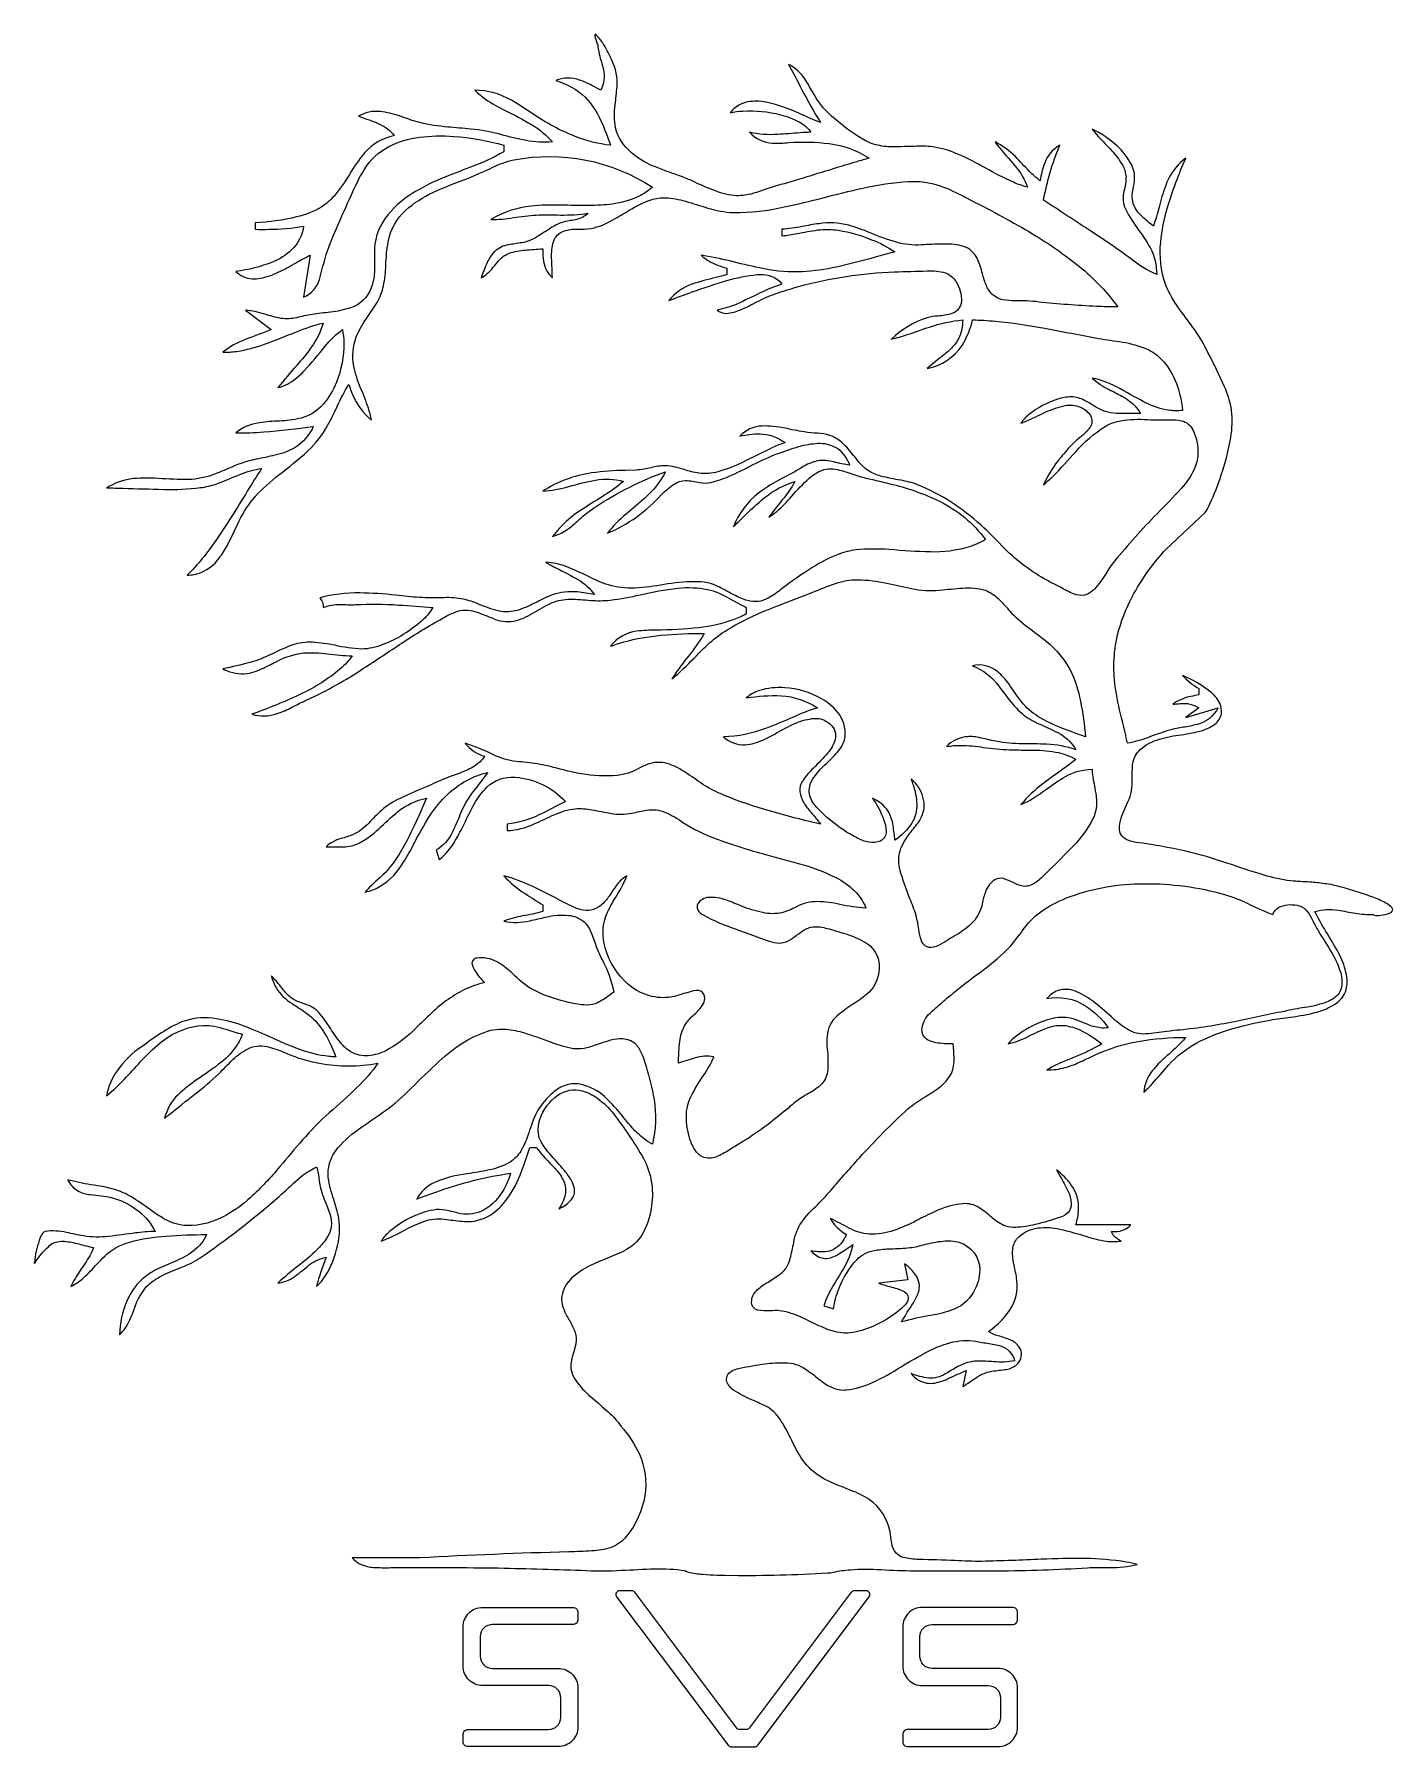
# Model space of a CAD drawing. Header units: millimetres. Extents: x -49 to 62, y -91 to 49.
import ezdxf

# ---------------------------------------------------------------- set-up
doc = ezdxf.new("R2010")
doc.units = ezdxf.units.MM
doc.layers.get('0').update_dxf_attribs({"linetype": 'CONTINUOUS'})

msp = doc.modelspace()

# ---------------------------------------------------------------- linework, layer by layer
for points in [[(30.93, -57.56, 0.031917), (29.9, -57.21, -0.077591), (29.12, -56.86, 0.016828), (29.77, -56.33, 0.072742), (30.89, -55.04, 0.168621), (31.44, -52.67, 0.019613), (31.2, -51.4, -0.084745), (31.11, -49.98, -0.17241), (31.59, -49.11, -0.152063), (33.16, -48.38, -0.090227), (34.96, -48.48, -0.020275), (37.08, -49.06, 0.034613), (38.76, -49.46, 0.073094), (39.97, -49.45, -0.094504), (39.39, -49.05, -0.042002), (39.17, -48.66, 0.010639), (39.5, -48.66, 0.211761), (40.76, -48.13), (36.26, -48.13, 0.06191), (36.49, -46.88, 0.17115), (35.89, -44.87, 0.072198), (34.68, -43.63, 0.019476), (34.96, -44.13, -0.027369), (35.64, -45.38, -0.089736), (35.89, -46.34, -0.199744), (35.6, -47.14, -0.113063), (35, -47.5, -0.022478), (32.94, -48.1, -0.049727), (31.32, -48.33, -0.091903), (30.52, -48.23, -0.091506), (29.41, -47.54, 0.029923), (28.35, -46.72, 0.156957), (27, -46.39, 0.088476), (24.7, -47.05, 0.016519), (23.21, -47.78, -0.029273), (21.36, -48.59, -0.088464), (19.33, -48.89, -0.101918), (17.71, -48.39, 0.005235), (16.16, -47.6, 0.050795), (16.52, -48.14, 0.066637), (17.48, -48.92, -0.058663), (17.01, -49.67, -0.207354), (15.71, -50.33, -0.068721), (14.57, -50.25, 0.027125), (14.84, -50.5, 0.18765), (15.88, -50.87, 0.125503), (16.95, -50.45, 0.018762), (18.01, -49.72, -0.091695), (17.2, -51.74, -0.001694), (16.33, -53.2, 0.053235), (15.63, -54.74), (16.42, -55.01, -0.069737), (16.86, -53.37, -0.100469), (18.32, -50.98, -0.172346), (19.85, -50.2, -0.032255), (21.11, -50.08, 0.020031), (22.68, -49.99, 0.036145), (23.88, -49.73, -0.037687), (25.4, -49.45, -0.098512), (26.72, -49.55, -0.329302), (28.39, -51.82, -0.137613), (27.87, -53.63, -0.190999), (26.01, -55.14, -0.040344), (24.16, -55.58, 0.025969), (21.98, -56.07, -0.008643), (22.96, -54.5, 0.067776), (23.38, -53.62, 0.231754), (23.16, -52.25, 0.082076), (22.24, -51.31), (22.51, -52.63), (20.12, -52.89, 0.036693), (20.41, -53, 0.005561), (21.63, -53.34, -0.112187), (22.36, -53.71, -0.226263), (22.54, -54.17, -0.147838), (22.29, -54.67, -0.051039), (21.7, -55.2, -0.109803), (18.27, -56.89, -0.068079), (17.31, -56.98, -0.082618), (15.75, -56.6, -0.025295), (14.38, -55.97, 0.038001), (12.74, -55.3, 0.10543), (11.22, -55.17, -0.057928), (10.21, -55.1, -0.357499), (9.71, -54.45, -0.203096), (10.11, -53.52, -0.066994), (10.94, -52.88, 0.018174), (11.92, -52.25, 0.105655), (12.6, -51.56, 0.05366), (12.87, -50.88, 0.021783), (13.16, -49.57, -0.09259), (13.67, -48.13, -0.066133), (14.97, -46.61, 0.015708), (16.04, -45.48, -0.005462), (18.57, -42.61, -0.022077), (22.51, -38.63, -0.048516), (23.84, -37.7, 0.024445), (25.07, -36.88, 0.108087), (26.07, -35.73, 0.117964), (26.29, -34.44, 0.016818), (26.21, -33.31, -0.040836), (24.81, -33.22, -0.093138), (24.11, -32.97, -0.317884), (23.68, -32.01, -0.177518), (24.33, -30.79, -0.030578), (25.3, -29.94, -0.010452), (26.4, -29, -0.011284), (28.62, -27.31, 0.042913), (30.93, -25.29, 0.017554), (32.04, -23.84, -0.081974), (33.62, -22.33, -0.048173), (35.79, -21.26, -0.089002), (41.85, -20.2, -0.070618), (48.44, -21.08, -0.042278), (50.41, -21.86, 0.022708), (52.4, -22.73, -0.097569), (52.49, -22.5, -0.174804), (53.06, -22.06, -0.164531), (54.58, -22.02, -0.162744), (55.24, -22.51, -0.044487), (55.65, -23.19, 0.021328), (56.13, -24.09, -0.003559), (57.26, -25.92, -0.0534), (57.95, -27.5, -0.12879), (57.99, -28.79, -0.113923), (57.73, -29.28, -0.116972), (56.78, -29.89, -0.056311), (55.02, -30.33, 0.013335), (53.31, -30.65, 0.000183), (49.24, -31.5, -0.024763), (44.81, -32.18, 0.013796), (43.71, -32.29, -0.018377), (42, -32.5, -0.162813), (40.48, -32.12, -0.045095), (39.19, -31.11, 0.016767), (37.59, -29.77, 0.075113), (36.03, -28.93, 0.166231), (34.73, -28.98, 0.115691), (33.88, -29.61, -0.202774), (37.07, -30.22, -0.097), (38.91, -31.99, -0.063309), (38.25, -32, -0.06658), (37.18, -31.71, 0.013447), (36.34, -31.37, 0.138265), (34.59, -31.19, 0.09667), (32.14, -32.16, 0.075849), (30.71, -33.31, 0.073617), (32.35, -32.71, -0.026176), (33.93, -31.99, -0.117434), (35.41, -31.82, -0.068639), (36.59, -32.17, -0.068218), (38.38, -33.31, -0.018884), (37.74, -33.67, -0.023978), (35.7, -34.58, 0.027855), (33.88, -35.43, 0.078835), (35.39, -35.25, 0.037087), (36.5, -34.84, 0.003863), (37.78, -34.24, -0.068515), (41.37, -33.12, -0.047415), (45.26, -32.78, -0.019861), (44.88, -33.21, -0.01987), (43.55, -34.44, 0.045951), (42.52, -35.52, 0.146156), (41.82, -37.28, 0.022551), (42.51, -36.59, 0.007001), (43.85, -35.06, -0.089022), (46.18, -33.22, -0.048342), (48.69, -32.19, -0.032832), (52.15, -31.36, -0.013018), (53.84, -31.13, 0.02884), (56, -30.71, 0.069959), (57.5, -30.05, 0.145215), (58.33, -29.06, 0.153462), (58.38, -27.43, 0.063481), (57.77, -25.87, 0.017521), (56.74, -24.1, -0.026971), (55.84, -22.47, -0.109805), (57.73, -22.38, -0.014066), (59.15, -22.62, 0.044599), (60.61, -22.73, 0.135604), (60.7, -22.78, 0.100801), (61.42, -22.75, 0.098033), (62.1, -22.52, 0.485975), (62.14, -22.16, 0.101031), (61.73, -21.83, 0.037093), (60.67, -21.34, 0.029657), (57.88, -20.45, 0.034326), (56.64, -20.2, 0.029632), (55.43, -20.07, -0.006352), (53.85, -19.97, -0.048871), (51.67, -19.49, -0.010509), (48.62, -18.51, 0.023511), (45.26, -17.53, 0.017889), (41.21, -16.82, -0.087388), (40.31, -16.53, -0.201055), (39.86, -15.95, -0.135298), (39.91, -15.05, -0.04981), (40.53, -13.5, 0.059808), (40.82, -12.6, 0.041856), (40.87, -11.58, -0.02407), (40.91, -10.49, -0.1522), (41.38, -9.38, -0.123836), (42.89, -8.44, -0.04996), (44.68, -8.04, 0.024001), (46.39, -7.72, 0.097422), (47.64, -7.15, 0.195362), (48.18, -6.29, 0.146618), (48.04, -5.43, 0.116782), (47.24, -4.46, 0.061535), (45, -3.15, 0.083306), (46.32, -4.21), (46.32, -4.74, -0.00091), (45.69, -4.87, 0.118686), (44.2, -5.53, -0.018204), (44.81, -5.45, -0.16471), (46.32, -5.8), (45.26, -6.59), (47.91, -5.8, -0.220973), (46.19, -7.16, -0.033198), (45.05, -7.4, 0.019007), (43.94, -7.63, 0.021832), (42.16, -8.25, -0.043653), (40.5, -8.71, 0.004557), (40.07, -6.93, -0.022457), (39.54, -4.37, -0.100641), (39.68, 0.16, -0.062396), (40.88, 3.28, -0.066535), (43.65, 7.17), (46.85, 10.18, 0.045856), (47.24, 10.89, 0.030892), (48.17, 13.26, 0.035763), (48.95, 16.31, 0.071417), (49.01, 18.56, 0.067979), (48.44, 20.47, 0.020635), (47.07, 23.29, 0.046165), (46, 25.12, 0.000242), (44.79, 26.77, -0.067646), (43.6, 28.86, -0.107483), (43.21, 32.3, -0.051059), (43.76, 35.15, -0.027926), (45.26, 39.18, 0.118667), (43.88, 37.55, 0.028784), (43.59, 36.89, 0.023786), (43.08, 35.17, -0.024473), (42.61, 33.63, 0.0025), (42.16, 33.99, -0.056146), (41.31, 34.82, -0.188814), (40.88, 36.19, -0.023791), (41.03, 37.08, 0.180083), (40.78, 38.71, 0.091101), (39.64, 40.18, 0.07696), (37.59, 41.56, 0.025277), (38.09, 40.97, 0.005417), (39.19, 39.82, -0.050985), (40.07, 38.63, -0.120031), (40.37, 37.66, -0.06442), (40.2, 36.49, 0.153224), (40.25, 35.21, 0.057529), (41.26, 33.5, -0.023223), (42.35, 31.86, -0.120633), (42.88, 29.66, -0.06247), (40.74, 30.96, 0.017572), (37.49, 33.21, -0.000774), (33.62, 35.74, -0.051951), (34.94, 40.24, 0.173086), (33.71, 38.79, 0.058055), (33.35, 37.33, -0.045576), (32.44, 38.13, -0.006779), (31.32, 39.31, 0.082629), (29.65, 40.51, 0.023863), (30.17, 39.84, -0.005447), (31.3, 38.53, -0.092726), (32.3, 36.8, -0.029491), (31.15, 37.21, -0.026088), (28.85, 38.38, 0.026875), (26.58, 39.52, 0.064564), (24.56, 40.11, 0.041299), (23.01, 40.15, -0.012942), (20.9, 40.12, -0.068901), (19.54, 40.39, -0.057729), (18.4, 40.99, -0.044282), (15.98, 42.89, -0.077885), (14.69, 44.62, 0.012896), (14.07, 45.68, 0.139209), (12.72, 46.86, -0.011761), (13.8, 44.84, 0.020483), (15.36, 42.09, -0.012606), (13.57, 42.87, 0.044289), (11.02, 43.74, 0.080411), (9.6, 43.82, 0.208187), (7.95, 42.89, -0.051408), (8.99, 43.04, -0.076857), (12.09, 42.74, -0.064259), (13.61, 42.15, -0.119146), (14.57, 41.3, 0.012708), (13.68, 41.26, -0.001473), (11.83, 41.12, -0.068778), (9.54, 41.3, 0.199342), (11.43, 40.42, 0.033993), (12.76, 40.46, -0.047551), (16.06, 40.38, -0.11395), (19.33, 39.18, 0.002751), (18.32, 38.89, 0.002022), (13.2, 37.33, 0.000494), (11.03, 36.7, -0.014058), (9.8, 36.29, -0.068624), (8.48, 36.11, -0.076926), (6.75, 36.5, -0.020344), (5.05, 37.22, 0.024812), (3.72, 37.77, -0.015312), (1.58, 38.57, -0.07303), (-0.15, 39.65, -0.158907), (-1.43, 41.67, -0.082801), (-1.46, 43.55, 0.007872), (-1.31, 45.03, 0.140689), (-1.73, 47.2, 0.019521), (-2.36, 48.44, 0.008258), (-2.66, 48.87, 0.049068), (-3.05, 49.31, 0.668264), (-3.12, 49.29, 0.077144), (-3.12, 49.18, 0.054974), (-2.89, 48.44, 0.036103), (-2.76, 47.69, 0.002334), (-2.42, 46.44, -0.169528), (-2.63, 44.74), (-3.38, 45.14, 0.045233), (-4.37, 45.58, 0.187307), (-6.33, 45.53, -0.127493), (-3.91, 44.17, -0.090136), (-2.65, 42.29, -0.024465), (-1.84, 40.24, -0.068252), (-4.73, 40.96, -0.057617), (-8.25, 42.84, 0.021027), (-9.95, 43.92, 0.131307), (-12.95, 44.74, 0.043811), (-12.07, 44.01, 0.032662), (-10.48, 43.09, -0.019705), (-8.25, 41.9, -0.078431), (-6.6, 40.51, -0.065986), (-8.75, 40.62, -0.021404), (-10.83, 41.12, 0.034804), (-13.28, 41.57, 0.002576), (-15.17, 41.73, -0.03426), (-17.45, 42.09, -0.020979), (-19.13, 42.64, 0.047024), (-20.71, 43, 0.164817), (-22.47, 42.62, 0.008223), (-22.04, 42.47, -0.02376), (-20.7, 41.95, -0.129844), (-19.56, 41.03, 0.158079), (-21.99, 39.61, 0.046591), (-23.22, 37.85, -0.041308), (-24.48, 36.08, -0.062279), (-25.48, 35.21, -0.084312), (-27.55, 34.37, -0.046184), (-30.94, 33.89), (-30.94, 33.36, 0.002433), (-29.82, 33.36, 0.055366), (-26.97, 33.63, -0.173014), (-27.96, 31.67, -0.093622), (-29.52, 30.68, -0.067282), (-32.53, 29.92, 0.186022), (-31.19, 29.31, 0.04484), (-30.7, 29.33, 0.076288), (-29.23, 29.76, 0.030117), (-27.81, 30.5, -0.01647), (-26.44, 31.24), (-26.97, 27.81, 0.217566), (-25.67, 29.26, 0.004865), (-25.22, 30.98, -0.023441), (-24.29, 33.42, -0.004292), (-23.06, 36.18, -0.036495), (-22.01, 38.24, -0.14353), (-19.99, 40.13, -0.08554), (-17.49, 40.89, -0.053174), (-14.67, 40.97, -0.052607), (-10.57, 40.24), (-10.57, 39.71, -0.042466), (-13.3, 38.45, 0.000333), (-15.68, 37.52, 0.038875), (-18.09, 36.29, 0.089764), (-20.28, 34.28, 0.171007), (-21.16, 31.39, -0.005106), (-21.18, 29.84, -0.076056), (-21.43, 28.57, -0.232952), (-23.13, 26.94, -0.059146), (-24.77, 26.58, 0.004969), (-26.28, 26.39, 0.019041), (-27.56, 26.12, -0.07775), (-28.82, 26.07, -0.034362), (-30.16, 26.42, 0.050198), (-31.73, 26.75), (-29.62, 25.16, -0.006253), (-31.75, 24.34, 0.072961), (-33.59, 23.31, 0.045949), (-32.44, 23.37, 0.049218), (-30.18, 23.96, 0.012953), (-27.55, 24.98, -0.029745), (-25.38, 25.69, -0.087404), (-26.32, 23.74, -0.030852), (-27.54, 22.22, 0.011742), (-29.09, 20.4, 0.064282), (-28.3, 20.69, 0.078553), (-26.95, 21.75, 0.021584), (-25.2, 23.81, -0.052681), (-23.8, 25.16, -0.049802), (-23.68, 24.07, -0.098184), (-24.29, 20.84, -0.084249), (-25.34, 19.08, -0.181277), (-27.48, 17.84, -0.03972), (-29.15, 17.66, 0.028299), (-30.75, 17.5, 0.135308), (-32.53, 16.69, 0.018918), (-30.24, 16.78, 0.012713), (-26.18, 17.22, -0.147683), (-27.66, 15.51, -0.077216), (-29.32, 14.87, -0.010284), (-30.85, 14.54, 0.060005), (-33.13, 13.78, -0.015971), (-34.54, 13.22, -0.085238), (-36.7, 12.88, -0.015265), (-39.18, 12.99, 0.037619), (-41.07, 12.93, 0.111576), (-43.11, 12.19, -0.008137), (-41.74, 12.17, 0.000519), (-38.45, 12.07, 0.035481), (-35.42, 12.22, 0.052436), (-34.14, 12.51, 0.013079), (-32.2, 13.3, -0.063718), (-30.41, 13.78, 0.009246), (-31.59, 11.92, -0.015012), (-34.16, 7.88, -0.043924), (-36.5, 5.05, 0.085347), (-35.37, 5.27, 0.134679), (-33.89, 6.44, 0.03837), (-33.21, 7.52, 0.012804), (-32.25, 9.5, -0.062795), (-30.9, 11.52, -0.044308), (-29, 13.26, 0.023488), (-26.62, 15.22, 0.07548), (-25.01, 17.3, 0.020044), (-24.22, 18.87, -0.031317), (-23.27, 20.66, 0.017825), (-22.96, 19.84, 0.130544), (-21.41, 17.75, 0.034837), (-21.67, 18.72, 0.023767), (-22.3, 20.37, -0.04977), (-22.86, 22.15, -0.135897), (-22.66, 24.56, -0.057225), (-21.83, 26.05, 0.014358), (-20.96, 27.38, 0.080611), (-20.43, 28.73, 0.045169), (-20.24, 30.43, -0.028409), (-20.05, 32.33, -0.163703), (-18.61, 34.93, -0.073359), (-16.38, 36.37, -0.026711), (-13.48, 37.55, 0.020634), (-11.49, 38.44, -0.056053), (-9.77, 39.04, -0.195448), (1.6, 36.8, -0.059792), (0.46, 36.06, -0.078426), (-1.7, 35.43, -0.031272), (-3.59, 35.31, -0.007243), (-5.96, 35.34, 0.030847), (-8.34, 35.26, 0.111408), (-11.63, 34.16, 0.042818), (-9.79, 34.32, -0.022538), (-7.92, 34.53, -0.017875), (-5.93, 34.53, 0.041165), (-3.69, 34.68, -0.092285), (-4.1, 34.36, -0.080861), (-5.12, 34.07, 0.046736), (-5.92, 33.88, 0.060534), (-6.86, 33.38, -0.012251), (-7.84, 32.76, -0.099634), (-9.1, 32.26, 0.008756), (-10.21, 32.09, 0.152795), (-11.32, 31.55, 0.084952), (-11.94, 30.65, 0.030726), (-12.42, 29.39, 0.104435), (-11.47, 30.23, -0.011124), (-10.98, 30.8, -0.120117), (-10.13, 31.4, -0.075059), (-8.84, 31.66, -0.002573), (-7.39, 31.77, 0.039323), (-7.32, 30.72, 0.169112), (-6.6, 29.39, 0.004723), (-6.67, 31.02, -0.071833), (-6.52, 32.33, -0.23941), (-5.66, 33.22, -0.089836), (-4.56, 33.37, 0.026806), (-3.42, 33.43, 0.082101), (-1.64, 34.14, 0.011067), (-0.31, 34.92, -0.058814), (1.48, 35.78, -0.090358), (2.66, 35.94, -0.058503), (4.29, 35.66, -0.008163), (6.13, 35.1, 0.06083), (8.22, 34.73, 0.056274), (12.39, 35.19, 0.013448), (15.56, 35.94, -0.0064), (18.83, 36.74, -0.040355), (22.56, 37.27, -0.056214), (24.07, 37.2, -0.065654), (26.19, 36.49, -0.013674), (28.06, 35.54, -0.018165), (33.02, 32.81, -0.034217), (36.78, 30.13, -0.061331), (39.7, 27.01, -0.010617), (37.96, 27.05, -0.01442), (33.22, 27.41, 0.039003), (31.3, 27.51, -0.048582), (30.29, 27.59, -0.166481), (29.29, 28.17, -0.085307), (28.85, 28.97, -0.021533), (28.54, 30.01, 0.054467), (28.1, 31.13, 0.213963), (26.86, 32.01, 0.07462), (25.32, 32.15, 0.012143), (23.62, 32.08, -0.078095), (21.57, 32.3, -0.031478), (19.42, 33.08, 0.026776), (17.66, 33.69, 0.106343), (15.22, 33.82, 0.015024), (13.85, 33.59, -0.030786), (12.19, 33.36), (12.19, 32.83, 0.023309), (13.43, 33.01, -0.012042), (15.13, 33.31, -0.06566), (16.83, 33.28, -0.059573), (19.54, 32.51, -0.056951), (21.45, 31.51, 0.004395), (19.82, 31.07, -0.014049), (16.32, 30.2, -0.040206), (13.51, 29.87, -0.059106), (10.36, 30.21, -0.011963), (7.93, 30.77, 0.017593), (5.57, 31.24, 0.056942), (6.2, 30.77, 0.063767), (7.69, 30.19), (7.69, 29.66, -0.013127), (6.78, 29.41, 0.02633), (4.82, 28.86, 0.139167), (2.93, 27.54, 0.002121), (4.84, 28.23, -0.016319), (7.69, 29.16, -0.045841), (10.15, 29.65, -0.083874), (11.16, 29.58, -0.183119), (12.19, 28.86, 0.045872), (10.42, 28.15, -0.003721), (8.5, 27.24, -0.050992), (6.9, 26.75, 0.208878), (7.63, 26.48, 0.067761), (8.28, 26.59, 0.049837), (9.66, 27.17, -0.022189), (11.13, 27.89, -0.021976), (13.55, 28.68, -0.058179), (21.41, 29.88, -0.002107), (24.08, 29.95, -0.093108), (25.59, 29.79, -0.182558), (26.45, 29.06, -0.16147), (26.9, 27.47, -0.306646), (26.1, 26.47, -0.069485), (24.96, 26.26, 0.051376), (24.08, 26.12, 0.119468), (21.18, 24.37, 0.019628), (22.46, 24.74, -0.003775), (24.28, 25.36, -0.053743), (27, 25.95, -0.044743), (26.92, 25.16, -0.137525), (26.17, 23.73, -0.04251), (25.39, 23.03, 0.015778), (24.09, 21.98, 0.204249), (26.94, 23.86, 0.088331), (27.8, 25.95, -0.017757), (29.67, 25.84, -0.024917), (33.71, 25.26, -0.001899), (38.12, 24.43, 0.00496), (40.09, 24.13, -0.057176), (42.06, 23.57, -0.098416), (43.31, 22.69, -0.089248), (44.37, 21.05, -0.079268), (45, 18.54, -0.069963), (43.86, 18.55, -0.076125), (42.03, 19.14, -0.013016), (39.92, 20.3, 0.073104), (37.59, 21.19, 0.074045), (39, 20.24, -0.008912), (40.02, 19.71, -0.142829), (41.56, 18.28, 0.022553), (40.94, 18.29, -0.016497), (39.57, 18.29, -0.141352), (37.82, 18.87, 0.009573), (36.97, 19.36, 0.114171), (35.89, 19.65, 0.073911), (34.79, 19.46, 0.094464), (32.38, 18.17, 0.087857), (31.77, 17.49, 0.013338), (32.15, 17.64, 0.005304), (33.8, 18.41, -0.052315), (35.4, 18.93, -0.155496), (36.63, 18.8, -0.162228), (37.46, 18.11, -0.283832), (37.43, 17.17, -0.085305), (36.75, 16.45, 0.015628), (36.07, 15.87, 0.020807), (35.02, 14.69, 0.073003), (33.62, 12.46, 0.023158), (34.38, 13.14, 0.016472), (36.25, 15.16, -0.068969), (38.65, 17.22, -0.075257), (39.66, 17.63, -0.067716), (41.87, 17.8, 0.019889), (43.98, 17.76, -0.069307), (44.92, 17.69, -0.227761), (45.83, 16.95, -0.131139), (46.25, 14.96, -0.102982), (45.95, 13.71, -0.073956), (44.92, 12.18, -0.011341), (42.91, 10.08, 0.021396), (39.42, 6.19, 0.041403), (38.72, 5.17, -0.042471), (37.79, 3.92, -0.116836), (37, 3.42, -0.147892), (36.08, 3.53, -0.036949), (35, 4.06, -0.01267), (33.68, 4.76, -0.07302), (30.22, 7.44, 0.021665), (28.5, 9.14, 0.088036), (23.3, 12.46, 0.048839), (21.92, 12.82, -0.018181), (20.29, 13.16, -0.077216), (19.27, 13.61, -0.0836), (18.29, 14.57, 0.009649), (17.38, 15.65, 0.117522), (16.12, 16.49, 0.055826), (15.11, 16.67, -0.022241), (14.02, 16.78, -0.01674), (12.42, 17.09, 0.059377), (10.55, 17.26, 0.198036), (8.75, 16.43, -0.061089), (10.36, 16.62, -0.156923), (12.45, 15.9, 0.023603), (11.43, 15.49, 0.005592), (8.91, 14.25, -0.041182), (6.95, 13.51, -0.101907), (5.4, 13.39, -0.037351), (4.18, 13.69, 0.064828), (2.66, 14.01, 0.063989), (1.49, 13.85, -0.045072), (0.28, 13.65), (-0.62, 13.63, 0.028516), (-3.39, 13.42, 0.106374), (-7.39, 11.93, 0.055799), (-5.26, 12.31, -0.021224), (-3.08, 12.84, -0.108969), (-0.78, 12.72, -0.030005), (-2.3, 11.62, -0.001829), (-4.09, 10.49, 0.083649), (-6.6, 8.23, 0.097919), (-5.41, 8.77, 0.03448), (-4.4, 9.61, -0.038241), (-3.02, 10.68, -0.057952), (2.66, 13.52, -0.096497), (0.97, 11.36, -0.016078), (-0.57, 10.05, 0.04884), (-2.1, 8.49, 0.113975), (2.32, 11.64, -0.052698), (3.37, 12.51, -0.136554), (4.29, 12.8, -0.043996), (5.45, 12.64, 0.101952), (6.37, 12.64, 0.041768), (7.82, 13.13, 0.024126), (9.83, 14.1, -0.02988), (11.98, 15.05, -0.021016), (13.81, 15.64, -0.059539), (15.33, 15.85, -0.141543), (16.76, 15.41, -0.147518), (17.74, 14.05, -0.035093), (16.45, 14.32, 0.09286), (15.1, 14.41, 0.083757), (13.85, 13.88, -0.02472), (12.19, 12.97, 0.039123), (10.28, 11.77, 0.130959), (8.22, 9.02, 0.00501), (9, 9.78, -0.027776), (10.82, 11.43, -0.09435), (13.25, 12.72, -0.051388), (12.22, 11.21, 0.006447), (11.13, 9.81, 0.043389), (11.77, 10.27, 0.036014), (13.01, 11.53, -0.032394), (14.42, 12.98, -0.094878), (15.63, 13.69, -0.096342), (16.39, 13.75, -0.05399), (17.75, 13.41, 0.017962), (19.07, 12.99, -0.011797), (21.31, 12.47, -0.053431), (25.09, 11.1, -0.122736), (28.86, 7.96, -0.051553), (27.45, 7.35, -0.079647), (24.38, 6.95, -0.013728), (20.97, 7.15, 0.041645), (18.27, 7.12, 0.061867), (16.8, 6.75, 0.054439), (14.73, 5.7, 0.02357), (12.11, 3.88, -0.044384), (11.08, 3.18, -0.203952), (9.37, 2.97, -0.054258), (8.3, 3.42, 0.002133), (7.08, 4.08, 0.122505), (5.04, 4.52, 0.042597), (2.54, 4.28, -0.027528), (0.14, 4, -0.079119), (-2.01, 4.25, -0.037142), (-3.69, 4.96, 0.020153), (-5.5, 5.77, 0.076806), (-7.13, 6.11, 0.024937), (-6.32, 5.65, -0.017778), (-4.47, 4.67, -0.103028), (-3.16, 3.46, 0.028869), (-4.57, 3.68, 0.099777), (-6.6, 3.44, 0.035967), (-7.88, 2.85, -0.037863), (-9.38, 2.2, -0.134162), (-11.03, 2.13, -0.041819), (-12.65, 2.69, 0.038859), (-13.89, 3.09, 0.056933), (-15.47, 3.21, -0.010051), (-17.48, 3.22, -0.009736), (-19.42, 3.42, 0.021642), (-22.37, 3.6, 0.065072), (-25.65, 3.2, -0.019115), (-25.43, 2.85, -0.110922), (-25.38, 2.41, -0.10827), (-23.97, 2.65, 0.012301), (-22.74, 2.64, -0.033199), (-19.2, 2.61, -0.003294), (-16.39, 2.41, -0.076343), (-17.32, 1.29, -0.090312), (-20.48, -0.63, -0.085557), (-22.21, -1, -0.045817), (-24.4, -0.69, 0.038066), (-26.24, -0.44, 0.090698), (-27.86, -0.66, 0.033212), (-29.57, -1.4, -0.047279), (-31.34, -2.09, -0.010648), (-33.59, -2.62, 0.032122), (-33, -2.86, 0.152551), (-31.13, -2.9, 0.03859), (-30.41, -2.62, 0.015696), (-29.23, -2.03, -0.089816), (-26.98, -1.31, -0.052297), (-25.02, -1.39, 0.024259), (-23, -1.56, -0.066748), (-24.19, -2.81, -0.060818), (-27.33, -4.74, -0.024893), (-31.2, -6.33, 0.155423), (-29.13, -6.28, 0.038591), (-27.93, -5.76, -0.012201), (-26.71, -5.16, 0.039655), (-22.06, -2.57, 0.003885), (-18.93, -0.5, -0.017922), (-15.59, 1.53, -0.053943), (-14.34, 2.1, -0.167811), (-12.76, 2.02, -0.011818), (-11.49, 1.52, 0.143258), (-9.77, 1.28, 0.083461), (-8.21, 1.94, -0.025197), (-6.66, 2.78, -0.101789), (-5.14, 3.09, -0.022599), (-3.48, 2.99, 0.045796), (-1.86, 3.01, 0.028332), (0.58, 3.45, -0.024489), (3.67, 3.99, -0.072035), (6.1, 3.89, -0.074548), (7.85, 3.17, 0.005675), (9.28, 2.41), (9.28, 1.88, -0.040307), (8.2, 1.39, -0.058067), (5.38, 0.75, -0.02816), (1.91, 0.56, 0.027186), (0.3, 0.47, 0.200087), (-1.84, -0.77, -0.02555), (-0.74, -0.41, -0.044838), (2.29, 0.13, -0.021657), (5.84, 0.29, -0.016152), (5.61, -0.09, -0.030392), (4.38, -1.77, 0.020563), (3.19, -3.42, 0.027529), (3.93, -2.8, 0.013816), (5.6, -1.12, -0.076021), (8.55, 1.06, -0.030897), (11.84, 2.55, 0.002805), (14.68, 3.63, -0.016509), (16.59, 4.38, -0.083682), (18.41, 4.68, -0.05001), (20.78, 4.4, 0.000741), (22.81, 3.97, 0.081547), (25.1, 3.83, -0.000758), (27, 4, -0.085313), (28.85, 3.82, -0.112705), (30.03, 3.01, -0.021994), (30.86, 2.11, 0.057021), (32.34, 0.8, -0.011759), (33.85, -0.37, -0.104648), (35.82, -2.75, -0.066078), (36.64, -5.25, -0.021802), (37.06, -8.18, -0.008323), (35.17, -7.49, -0.041064), (33.16, -6.51, -0.086299), (31.84, -5.34, -0.013448), (30.79, -3.88, 0.052441), (29.87, -2.85, 0.236175), (27.8, -2.36, -0.144097), (29.97, -4.05, -0.004846), (30.83, -5.18, 0.059259), (32.04, -6.42, 0.058228), (33.4, -7.18, -0.023179), (35.03, -7.97, -0.134199), (36.26, -9.24, 0.07577), (33.87, -8.79, 0.010984), (31.91, -8.74, -0.052254), (29.71, -8.54, -0.003295), (28.33, -8.24, 0.080759), (27.21, -8.18, 0.161818), (25.68, -8.97, -0.040062), (26.82, -8.88, -0.033865), (28.71, -9.04, 0.025465), (30.83, -9.24, 0.007549), (32.81, -9.26, -0.050155), (34.84, -9.47, -0.078176), (36.26, -10.03, -0.015363), (35.31, -10.75, 0.002329), (33.55, -12.02, 0.056037), (31.77, -13.73, 0.030112), (32.51, -13.36, 0.023894), (33.86, -12.45, -0.025275), (35.41, -11.43, -0.116712), (37.59, -10.82, 0.025601), (37.65, -11.45, -0.005698), (37.92, -13, -0.083907), (37.9, -14.16, -0.082866), (37.47, -15.24, -0.064244), (35.81, -17.37, -0.004508), (33.8, -19.37, -0.04369), (33.01, -20.07, -0.168837), (32.06, -20.42, -0.102064), (31.14, -20.11, 0.040195), (30.33, -19.78, 0.191538), (29.62, -19.88, 0.175409), (28.87, -20.84, 0.046224), (28.6, -21.84, -0.136052), (27.84, -23.34, -0.072928), (26.56, -24.34, 0.003744), (25.22, -25.15, -0.095453), (24.39, -25.43, -0.224127), (23.83, -25.2, -0.085741), (23.62, -24.87, -0.069439), (23.4, -23.92, 0.036272), (23.18, -22.79, 0.021669), (22.68, -21.43, -0.030986), (21.85, -19.04, -0.11135), (21.81, -17.7, -0.101006), (22.58, -16.2, -0.002059), (23.34, -15.21, 0.149992), (23.85, -13.79, 0.152101), (23.24, -12.11, 0.022052), (22.77, -11.62, -0.014998), (22.94, -12.11, -0.067943), (23.24, -13.67, -0.148242), (22.82, -15.25, -0.102557), (21.45, -16.64, 0.012256), (21.3, -15.44, 0.0862), (20.9, -14.26, 0.145174), (19.6, -13.21, -0.068422), (20.52, -14.92, -0.091569), (20.72, -15.91, -0.298665), (20.27, -16.71, -0.150282), (19.33, -16.8, -0.09172), (18.3, -16.43, -0.056513), (16.24, -15.06, -0.051913), (14.91, -13.79, -0.148913), (14.43, -12.7, -0.169155), (14.8, -11.51, -0.052732), (16, -10.21, 0.033621), (16.94, -9.18, 0.134099), (17.36, -8.18, 0.205051), (16.73, -6.13, 0.093733), (15.43, -5.06, 0.115244), (12.42, -4.17, 0.096039), (10.35, -4.39, 0.107112), (9.28, -5, -0.050112), (12.15, -4.81, -0.129152), (15.1, -5.8, 0.026125), (13.13, -6.56, -0.009433), (10.86, -7.5, -0.08338), (7.42, -8.18, 0.192216), (9.19, -8.83, 0.093507), (10.63, -8.44, 0.02839), (11.92, -7.77, -0.02495), (13.39, -7.03, -0.072953), (14.83, -6.67, -0.238446), (16.27, -7.27, -0.286174), (16.51, -8.56, -0.091736), (15.82, -9.64, -0.022798), (14.63, -10.88, 0.043637), (13.87, -11.81, 0.160383), (13.67, -12.67, 0.105707), (13.94, -13.5, 0.048302), (14.58, -14.37, -0.01361), (15.36, -15.32, -0.015473), (10.69, -14.11, -0.026799), (7.15, -12.83, -0.047416), (5.73, -12.07, 0.005425), (4.29, -11.09, 0.063642), (2.99, -10.43, 0.171372), (1.34, -10.39, 0.037797), (0.46, -10.77, -0.098099), (-1.33, -11.34, -0.058778), (-4.22, -11.22, -0.018589), (-5.7, -10.89, 0.019551), (-7.84, -10.39, 0.020266), (-9.58, -10.2, -0.083499), (-11.41, -9.65, 0.029776), (-13.74, -8.71, 0.010091), (-13.56, -8.91, 0.133464), (-12.15, -9.77, -0.105101), (-12.99, -10.58, -0.056892), (-14.07, -11.11, -0.001774), (-15.37, -11.58, 0.00473), (-16.9, -12.27, 0.015482), (-19.07, -13.22, 0.072546), (-20.6, -14.2, 0.014824), (-21.64, -15.24, -0.09312), (-22.93, -16.19, -0.029838), (-23.91, -16.5, 0.118658), (-25.12, -17.17), (-24.96, -17.18, 0.006956), (-23.7, -17.18, 0.100041), (-22.47, -16.9, 0.071204), (-20.81, -15.71, -0.01132), (-19.26, -14.3, -0.119418), (-16.92, -13.21, -0.004876), (-17.75, -15.11, -0.035887), (-19.42, -18.2, -0.069687), (-20.92, -19.88, 0.024308), (-21.94, -20.88, 0.082996), (-20.69, -20.41, 0.120212), (-18.79, -18.45, 0.018442), (-17.95, -16.96, -0.024067), (-16.65, -14.67, -0.056505), (-15.19, -12.9, -0.132703), (-11.89, -11.09, -0.010157), (-13.11, -12.68, 0.067334), (-14.17, -14.57, -0.014778), (-14.8, -16.02, -0.145638), (-16.12, -17.44), (-15.86, -18.23, 0.091861), (-14.54, -16.65, 0.024725), (-13.83, -15.32, -0.012929), (-12.97, -13.63, -0.071285), (-11.96, -12.3, -0.214479), (-9.65, -11.48, -0.188208), (-5.54, -13.47, 0.002071), (-7.65, -14.55, -0.093582), (-10.3, -15.32), (-10.3, -15.85, 0.10264), (-8.1, -15.31, 0.001262), (-6.47, -14.56, -0.07192), (-4.74, -14.06, -0.064448), (-3.36, -14.16, -0.002838), (-1.8, -14.45, 0.085861), (-0.09, -14.42, -0.005616), (1.13, -14.19, -0.141928), (2.66, -14.36, -0.048817), (4.09, -15.18, 0.062973), (6.82, -16.53, 0.022408), (10.86, -17.81, -0.004128), (14.03, -18.68, -0.040196), (16.42, -19.6, -0.062225), (17.92, -20.58, -0.121805), (19.07, -22.2, -0.042112), (16.93, -21.89, 0.043389), (15.14, -21.67, 0.135306), (13.38, -22.1, -0.033685), (12.19, -22.58, -0.108929), (10.62, -22.56, -0.04879), (8.88, -22.03, 0.015254), (7.65, -21.55, 0.097067), (6.17, -21.32, 0.246405), (5.32, -21.85, 0.278536), (5.3, -22.33, 0.150182), (5.79, -22.77, 0.044999), (8.36, -23.9, 0.001693), (11.35, -24.97, 0.10441), (12.19, -25.04, 0.114297), (13.07, -24.66, 0.006365), (13.73, -24.17, -0.105503), (14.57, -23.76, -0.114911), (15.77, -23.83, -0.025884), (16.95, -24.17, -0.065325), (18.93, -24.95, -0.171321), (20.03, -26.18, -0.122337), (20.13, -27.36, -0.198767), (19.13, -29.26, -0.037325), (17.97, -30.1, 0.03178), (16.73, -31.01, 0.203837), (15.89, -32.67, 0.043236), (15.9, -33.73, -0.044316), (15.95, -35.45, -0.156348), (15.47, -36.58, -0.082053), (14.37, -37.38, 0.040901), (13.25, -38.11, -0.006396), (12.4, -38.83, -0.039624), (8.48, -41.63, 0.011726), (7.99, -41.93, -0.032609), (6.94, -42.51, -0.180105), (5.84, -42.62, -0.148735), (5.14, -42.08, -0.082691), (4.66, -41.11, -0.078838), (4.37, -39.21, -0.116294), (4.74, -37.65, -0.036231), (5.78, -35.89, 0.045744), (6.63, -34.37, 0.111828), (5.11, -34.46, 0.014242), (3.72, -34.9, 0.003081), (3.74, -34.28, -0.032304), (3.89, -32.77, -0.10835), (4.41, -31.54, -0.050411), (5.11, -30.82, 0.05338), (5.69, -30.14, 0.13331), (5.88, -29.59, 0.283899), (5.56, -29, 0.186691), (4.77, -29.02, -0.002241), (3.4, -29.42, -0.122618), (1.53, -29.42, -0.147173), (-0.7, -28.15, -0.143792), (-2.36, -25.1, -0.159938), (-2.09, -22.54, -0.033392), (-1.29, -21.12, 0.05069), (-0.51, -19.56, 0.100546), (-1.32, -20.29, 0.015182), (-2.02, -21.31, -0.065405), (-2.71, -22.04, -0.226327), (-4.24, -22.34, -0.062247), (-5.19, -21.96, 0.007655), (-8.26, -20.41, 0.044647), (-10.57, -19.56, 0.070956), (-8.83, -21.01, 0.002465), (-7.39, -21.94), (-7.39, -22.47, -0.036187), (-9.05, -22.84, 0.046462), (-10.57, -23.26, 0.116499), (-8.44, -23.23, 0.00959), (-7.14, -22.93, -0.081156), (-5.28, -22.79, -0.162205), (-3.98, -23.34, -0.112456), (-3.4, -24.28, -0.002081), (-2.98, -25.43, 0.019846), (-2.3, -26.88, -0.066336), (-1.57, -29.08, 0.011606), (-1.94, -29.34, -0.042189), (-2.91, -29.95, -0.118509), (-3.75, -30.13, -0.046405), (-4.74, -30.03, -0.037428), (-6.85, -29.45, -0.061202), (-8.64, -28.62, -0.033137), (-9.98, -27.45, 0.054278), (-11.12, -26.6, 0.160657), (-12.8, -26.29, 0.428497), (-13.18, -26.78, 0.098946), (-12.97, -27.29, 0.066878), (-12.15, -28.29, 0.054659), (-13.8, -28.87, 0.079631), (-16.66, -30.95, -0.000495), (-17.97, -32.21, -0.071677), (-20.24, -33.87, -0.096168), (-21.68, -34.28, -0.154748), (-23.1, -33.95, -0.084746), (-23.96, -33.2, -0.028728), (-24.75, -32.09, 0.035931), (-25.75, -30.71, 0.104584), (-26.53, -30.18, 0.010607), (-27.35, -29.88, -0.096684), (-28.17, -29.39, -0.047128), (-28.87, -28.59, 0.038406), (-29.62, -27.76, 0.061736), (-29.2, -28.75, 0.116214), (-27.92, -30.01, -0.009886), (-26.7, -30.82, -0.091176), (-25.39, -32.22, -0.052194), (-24.33, -34.37, -0.021913), (-24.89, -34.34, -0.06434), (-27.28, -33.77, -0.021825), (-29.75, -32.74, 0.017523), (-32.05, -31.78, 0.062416), (-34.44, -31.22, 0.12008), (-36.96, -31.52, 0.053336), (-38.62, -32.42, 0.008751), (-40.2, -33.52, 0.094427), (-42.24, -35.51, 0.10069), (-43.11, -37.55, 0.040518), (-41.48, -36.02, 0.002533), (-40.18, -34.61, -0.036681), (-38.49, -33.05, -0.150513), (-35.17, -31.8, -0.057644), (-34.3, -31.87, -0.023936), (-33.34, -32.12, 0.010547), (-32, -32.52, -0.066137), (-32.46, -33.47, -0.074099), (-33.68, -34.79, -0.024365), (-35.74, -36.26, 0.036739), (-37.25, -37.47, 0.149028), (-38.35, -39.4, -0.003433), (-38.02, -39.13, -0.007043), (-35.88, -37.44, 0.021769), (-33.92, -35.76, -0.001072), (-32.76, -34.59, -0.072872), (-31.43, -33.67, -0.183945), (-29.76, -33.58, -0.042141), (-28.45, -34.05, 0.020602), (-27.24, -34.52, 0.023592), (-25.67, -34.89, 0.09104), (-20.89, -34.9, -0.046856), (-22.6, -36.89, -0.014129), (-24.87, -38.95, 0.029829), (-27.06, -41.17, 0.005648), (-28.91, -43.35, -0.032322), (-31.34, -45.91, -0.056933), (-33.35, -47.36, -0.129528), (-36.5, -48.19, -0.119246), (-38.26, -47.7, -0.034011), (-39.41, -46.98, 0.013945), (-40.9, -45.94, 0.067086), (-42.27, -45.29, 0.041854), (-44.4, -44.84, -0.033295), (-46.29, -44.43, 0.152263), (-45.41, -45.37, 0.095256), (-44.43, -45.65, 0.010149), (-43.53, -45.74, -0.14611), (-40.44, -47.03, -0.107956), (-39.14, -48.66, 0.029417), (-40.74, -48.79, -0.003537), (-42.91, -49.07, -0.072223), (-45, -49.03, -0.013215), (-46.39, -48.75, 0.085076), (-48.14, -48.66, 0.138351), (-48.33, -48.81, 0.105921), (-48.62, -49.41, 0.051262), (-49.02, -51.19, 0.452047), (-49, -51.27, 0.101042), (-48.92, -51.16, -0.069218), (-47.87, -49.91, -0.121223), (-47.45, -49.6, -0.110844), (-46.59, -49.47, -0.051486), (-45.39, -49.69, 0.01332), (-44.17, -49.98, -0.032751), (-44.49, -50.65, -0.021763), (-45.31, -51.94, 0.041132), (-46.02, -53.16, 0.059929), (-45.22, -52.65, 0.031421), (-44.44, -51.92, -0.00282), (-43.26, -50.68, -0.126068), (-41.21, -49.53, -0.054087), (-38.22, -49.04, -0.017207), (-34.91, -48.92, -0.118635), (-35.98, -50.26, -0.068634), (-37.53, -51.12, 0.007655), (-39.03, -51.79, 0.071609), (-40.23, -52.6, 0.10416), (-41.44, -54.36, 0.096696), (-42.05, -57.13, 0.100601), (-41.2, -55.9, 0.016091), (-40.79, -54.88, -0.092199), (-39.86, -53.21, -0.093101), (-38.52, -52.26, -0.023429), (-36.97, -51.6, 0.050359), (-35.44, -50.83, 0.024678), (-29.35, -46.13, 0.014805), (-27.84, -44.74, -0.069076), (-25.91, -43.37, -0.037876), (-25.7, -44.48, 0.067491), (-25.28, -46.06, -0.024811), (-24.83, -47.22, -0.245447), (-25.12, -49.28, -0.04803), (-25.88, -50.17, -0.033182), (-27.47, -51.54, 0.019259), (-29.09, -52.89, 0.134604), (-27.67, -52.32, 0.018541), (-26.48, -51.38, -0.115867), (-25.12, -50.78, 0.034162), (-25.91, -53.16, 0.050961), (-25.4, -52.6, 0.097667), (-24.27, -50.15, 0.101557), (-24.08, -47.6, 0.030173), (-24.5, -46.06, -0.043822), (-24.95, -44.25, -0.096458), (-24.85, -43.09, -0.100176), (-24.16, -41.83, -0.069142), (-22.24, -40.13, -0.004051), (-20.27, -38.77, 0.042436), (-18.19, -36.96, -0.005119), (-15.89, -34.75, -0.047525), (-13.79, -33.14, -0.074181), (-11.63, -32.2, -0.06332), (-10.74, -32.1, -0.060146), (-9.27, -32.31, -0.028758), (-6.93, -33.09, 0.034098), (-5.12, -33.64, 0.076462), (-4.25, -33.69, 0.047504), (-3.3, -33.48, -0.003053), (-2.03, -33.05, -0.061548), (-1.1, -32.88, -0.150717), (-0.05, -33.11, -0.128788), (0.57, -33.82, -0.054329), (1.07, -35.17, -0.036823), (1.72, -37.86, -0.093958), (1.6, -41.52, -0.048115), (0.91, -41.09, -0.046458), (-0.07, -40.17, -0.015771), (-1.2, -38.81, 0.040706), (-2.52, -37.46, 0.130314), (-4.48, -36.59, 0.157282), (-5.9, -36.86, 0.080908), (-6.92, -37.65, 0.090424), (-8, -39.16, 0.018994), (-8.61, -40.8, -0.053864), (-9.19, -42.08, -0.118998), (-10.07, -42.99, -0.085042), (-11.78, -43.63, -0.0206), (-13.57, -43.94, 0.069605), (-16.26, -44.66, 0.159282), (-17.71, -46.01, -0.008366), (-15.84, -45.33, -0.049063), (-10.04, -43.9, -0.065016), (-10.58, -45.22, -0.143957), (-12.24, -46.92, -0.17346), (-14.1, -47.21, -0.010825), (-15.1, -46.97, 0.074223), (-16.12, -46.88, 0.049191), (-17.01, -47.07, 0.101756), (-19.95, -48.68, 0.075591), (-20.62, -49.45, 0.037742), (-18.55, -48.48, -0.045477), (-16.92, -47.77, -0.104539), (-15.25, -47.69, 0.003771), (-13.83, -47.85, 0.160398), (-11.65, -47.3, 0.092425), (-10.35, -46.06, 0.067653), (-9.13, -43.75, 0.019177), (-8.45, -41.78), (-7.92, -41.78, 0.03), (-6.41, -43.48, -0.072988), (-5.72, -44.45, -0.144394), (-5.53, -45.5, -0.120759), (-6.07, -46.81, 0.110865), (-5.06, -46.08, 0.220431), (-4.8, -45.15, 0.087899), (-5.04, -44.5, 0.047), (-5.61, -43.68, 0.008036), (-6.84, -42.29, -0.089063), (-7.67, -40.99, -0.156625), (-7.62, -39.49, -0.160085), (-6.15, -37.51, -0.224224), (-4.17, -37.15, -0.09586), (-2.92, -37.75, -0.070237), (-1.57, -39.07, -0.014723), (-0.34, -40.79, -0.029025), (0.85, -42.68, -0.162546), (1.52, -46.54, -0.084285), (0.89, -48.68, -0.154404), (-0.54, -50.15, -0.039275), (-2.1, -50.85, 0.013702), (-3.55, -51.49, 0.071281), (-5.03, -52.49, 0.158837), (-5.83, -53.95, 0.133766), (-5.72, -54.91, 0.048059), (-5.28, -55.81, -0.038016), (-4.81, -56.72, -0.118934), (-4.65, -57.61, -0.052857), (-4.81, -58.39, 0.040165), (-5.09, -59.5, 0.126739), (-4.98, -60.3, 0.05868), (-4.55, -61.05, 0.058376), (-3.32, -62.32, -0.00132), (-2.03, -63.42, -0.057143), (-0.99, -64.59, -0.071445), (0.52, -66.9, -0.146614), (0.97, -70.29, -0.129731), (-0.53, -73.61, -0.118266), (-1.79, -74.54, -0.070589), (-3.38, -74.81, -0.013679), (-5.25, -74.89, 0.007154), (-17.45, -75.38), (-23, -75.38, 0.151131), (-21.74, -76.09, 0.035512), (-21.26, -76.16, 0.02206), (-19.83, -76.18, -0.004434), (-11.48, -76.2, -0.004095), (-4.25, -76.4, 0.023844), (-0.94, -76.4, -0.003425), (1.77, -76.27, -0.039642), (4.25, -76.42, 0.072474), (4.54, -76.54, 0.057542), (5.68, -76.72, 0.022914), (8.12, -76.81, 0.017759), (15.95, -76.61, 0.082292), (16.42, -76.55, -0.036196), (17.78, -76.35, -0.035629), (20.32, -76.34, 0.00956), (23.04, -76.44, 0.002566), (29.86, -76.44, 0.013802), (37.22, -76.19, -0.020284), (39.02, -76.17, 0.064718), (41.29, -75.91, 0.015283), (40.38, -75.73, 0.041369), (37.03, -75.44, 0.016218), (33.44, -75.5, -0.004977), (28.57, -75.67, -0.015061), (26.38, -75.6, 0.00598), (23.38, -75.52, -0.048954), (22.13, -75.35, -0.129713), (21.55, -75, -0.153623), (21.19, -74.15, -0.007476), (21.05, -73.24, 0.195362), (19.35, -70.61, 0.055551), (17.85, -69.86, -0.003003), (16.31, -69.24, -0.073502), (14.6, -68.18, -0.087203), (13.37, -66.5, 0.004849), (12.39, -64.59, 0.076128), (11.37, -63.28, 0.073018), (10.77, -62.92, 0.015619), (9.73, -62.45, -0.042642), (8.24, -61.66, -0.097004), (7.8, -61.2, -0.342113), (7.85, -60.27, -0.150919), (8.75, -59.86, -0.021484), (10.82, -59.5, -0.036932), (12.45, -59.41, -0.153403), (14.13, -59.93, -0.02576), (15.22, -60.75, 0.053934), (16.3, -61.44, 0.1321), (17.48, -61.63, 0.083442), (19.61, -61.02, 0.033443), (21.95, -59.74, -0.014553), (24.1, -58.51, -0.062469), (26.21, -57.71, -0.107573), (28.33, -57.7, 0.016877), (28.87, -57.79, -0.030289), (30.02, -58.01, -0.279935), (31.24, -59.24, -0.077336), (29.55, -59.33, 0.017186), (28.2, -59.27, 0.122369), (26.59, -59.73, 0.002403), (25.57, -60.33, -0.152525), (24.22, -60.67, -0.060531), (22.77, -60.3, 0.076482), (23.39, -60.83, 0.18335), (24.71, -61.07, 0.06227), (25.89, -60.67, 0.000643), (27.27, -60.04), (27, -61.36, 0.002388), (28.15, -60.59, -0.107697), (29.56, -60.07, 0.024535), (30.7, -59.93, 0.151038), (31.52, -59.46, 0.300353), (31.72, -58.29, 0.180182)], [(8.49, -89.32), (0.14, -78.2, 0.23596), (-0.1, -78.08), (-1.1, -78.08, 0.618176), (-1.34, -78.56), (7.79, -90.72, 0.23596), (8.03, -90.84), (9.97, -90.84, 0.23596), (10.21, -90.72), (19.34, -78.56, 0.618176), (19.1, -78.08), (18.1, -78.08, 0.23596), (17.86, -78.2), (9.51, -89.32, -0.23596), (9.27, -89.44), (8.73, -89.44, -0.23596)], [(-6.11, -90.83), (-12.11, -90.83), (-13.51, -90.83, -0.414214), (-13.91, -90.43), (-13.91, -89.83, -0.414214), (-13.51, -89.43), (-11.83, -89.43), (-6.91, -89.43, 0.414214), (-5.91, -88.43), (-5.91, -86.83, 0.414214), (-6.91, -85.83), (-11.51, -85.83), (-12.31, -85.83, -0.414214), (-13.91, -84.23), (-13.91, -81.03, -0.414214), (-12.31, -79.43), (-11.51, -79.43), (-4.91, -79.43, -0.414214), (-4.51, -79.83), (-4.51, -80.43, -0.414214), (-4.91, -80.83), (-11.51, -80.83, 0.414214), (-12.51, -81.83), (-12.51, -83.43, 0.414214), (-11.51, -84.43), (-6.11, -84.43, -0.414214), (-4.51, -86.03), (-4.51, -89.23, -0.414214)], [(31.09, -79.43), (24.49, -79.43), (23.69, -79.43, 0.414214), (22.09, -81.03), (22.09, -84.23, 0.414214), (23.69, -85.83), (24.49, -85.83), (29.09, -85.83, -0.414214), (30.09, -86.83), (30.09, -88.43, -0.414214), (29.09, -89.43), (24.17, -89.43), (22.49, -89.43, 0.414214), (22.09, -89.83), (22.09, -90.43, 0.414214), (22.49, -90.83), (23.89, -90.83), (29.89, -90.83, 0.414214), (31.49, -89.23), (31.49, -86.03, 0.414214), (29.89, -84.43), (24.49, -84.43, -0.414214), (23.49, -83.43), (23.49, -81.83, -0.414214), (24.49, -80.83), (31.09, -80.83, 0.414214), (31.49, -80.43), (31.49, -79.83, 0.414214)]]:
    msp.add_lwpolyline(points, format="xyb", close=True)

doc.saveas('drawing.dxf')
